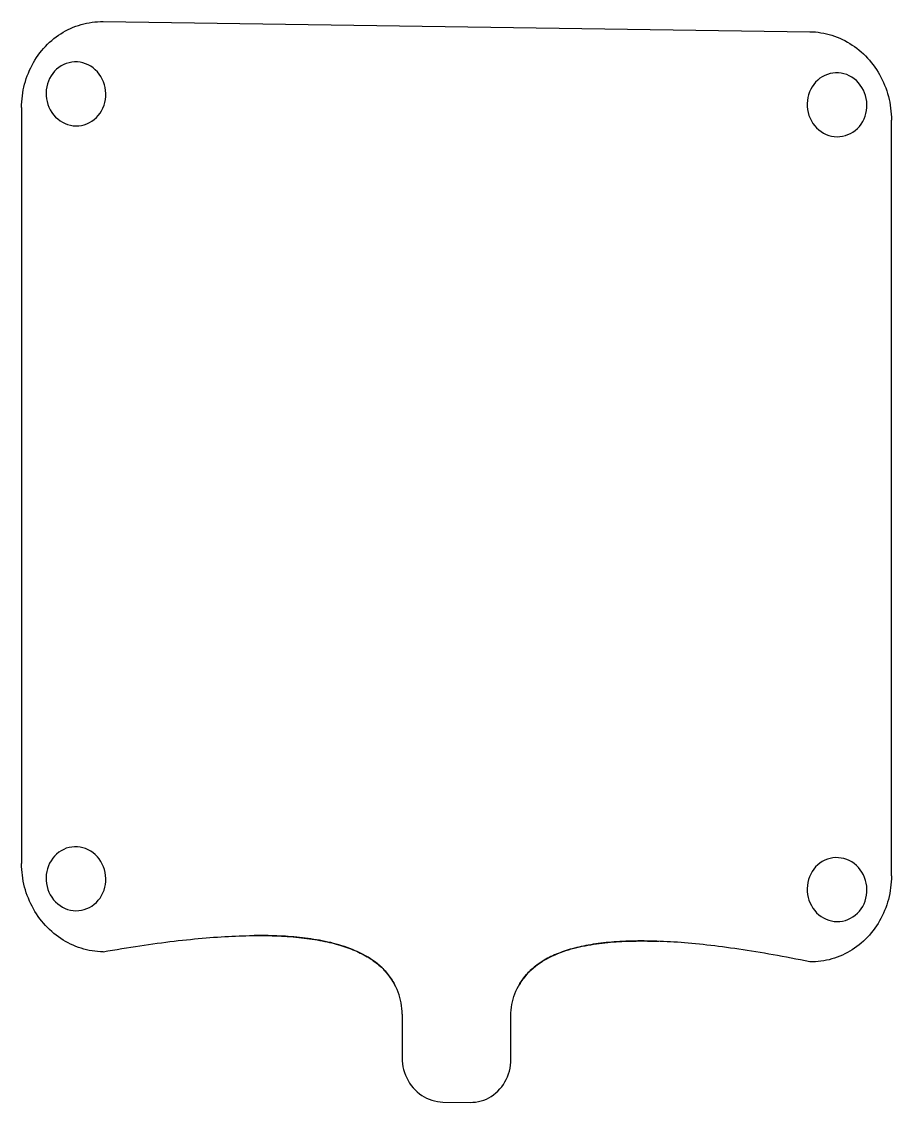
# Model space of a CAD drawing. Extents: x -20.1 to 9.8, y -11.9 to 25.2.
import ezdxf

# ---------------------------------------------------------------- set-up
doc = ezdxf.new("R2010")
doc.units = 0
doc.layers.get('0').update_dxf_attribs({"linetype": 'continuous'})

# ---------------------------------------------------------------- blocks, each defined once
blk = doc.blocks.new('SHAPE2DVIEW002')
at = {"color": 0}
for p, q in [((-17.292, 25.229), (7.01, 24.882)), ((-20.096, 22.271), (-20.096, -3.71)), ((9.815, -4.137), (9.815, 21.844)), ((-7.01, -8.894), (-7.01, -10.393)), ((-3.272, -10.446), (-3.272, -8.947)), ((-5.608, -11.912), (-4.674, -11.925))]:
    blk.add_line(p, q, dxfattribs=at)
for points in [[(-20.096, 22.271), (-20.095, 22.374), (-20.09, 22.476), (-20.082, 22.578), (-20.07, 22.679), (-20.056, 22.78), (-20.038, 22.88), (-20.017, 22.98), (-19.993, 23.079), (-19.965, 23.176), (-19.935, 23.273), (-19.901, 23.368), (-19.864, 23.462), (-19.825, 23.555), (-19.782, 23.646), (-19.737, 23.735), (-19.688, 23.823), (-19.637, 23.909), (-19.583, 23.993), (-19.527, 24.075), (-19.468, 24.154), (-19.406, 24.232), (-19.342, 24.307), (-19.275, 24.379), (-19.206, 24.45), (-19.135, 24.517), (-19.062, 24.582), (-18.987, 24.644), (-18.909, 24.703), (-18.83, 24.76), (-18.749, 24.813), (-18.667, 24.864), (-18.582, 24.911), (-18.497, 24.956), (-18.41, 24.997), (-18.321, 25.035), (-18.231, 25.069), (-18.141, 25.101), (-18.049, 25.129), (-17.956, 25.153), (-17.863, 25.175), (-17.769, 25.192), (-17.674, 25.207), (-17.579, 25.217), (-17.484, 25.225), (-17.388, 25.229), (-17.292, 25.229)], [(7.01, 24.882), (7.106, 24.879), (7.202, 24.873), (7.297, 24.863), (7.392, 24.849), (7.487, 24.832), (7.581, 24.812), (7.674, 24.788), (7.767, 24.76), (7.859, 24.73), (7.949, 24.696), (8.039, 24.659), (8.128, 24.618), (8.215, 24.575), (8.3, 24.528), (8.385, 24.478), (8.467, 24.425), (8.548, 24.369), (8.628, 24.311), (8.705, 24.249), (8.78, 24.185), (8.853, 24.118), (8.924, 24.048), (8.993, 23.976), (9.06, 23.901), (9.124, 23.825), (9.186, 23.745), (9.245, 23.664), (9.301, 23.581), (9.355, 23.495), (9.406, 23.408), (9.455, 23.319), (9.5, 23.228), (9.543, 23.136), (9.582, 23.042), (9.619, 22.947), (9.653, 22.851), (9.683, 22.753), (9.711, 22.655), (9.735, 22.555), (9.756, 22.455), (9.774, 22.354), (9.788, 22.253), (9.8, 22.151), (9.808, 22.049), (9.813, 21.947), (9.815, 21.844)], [(-18.227, 21.645), (-18.131, 21.648), (-18.035, 21.662), (-17.942, 21.684), (-17.85, 21.716), (-17.762, 21.757), (-17.679, 21.807), (-17.6, 21.865), (-17.526, 21.93), (-17.459, 22.003), (-17.398, 22.082), (-17.345, 22.167), (-17.299, 22.257), (-17.262, 22.352), (-17.233, 22.45), (-17.213, 22.55), (-17.201, 22.652), (-17.199, 22.755), (-17.206, 22.858), (-17.222, 22.96), (-17.246, 23.06), (-17.279, 23.157), (-17.321, 23.251), (-17.37, 23.34), (-17.427, 23.424), (-17.492, 23.502), (-17.562, 23.573), (-17.638, 23.637), (-17.72, 23.693), (-17.806, 23.741), (-17.896, 23.78), (-17.988, 23.81), (-18.083, 23.831), (-18.179, 23.842), (-18.275, 23.843), (-18.371, 23.835), (-18.466, 23.817), (-18.559, 23.789), (-18.648, 23.753), (-18.734, 23.708), (-18.816, 23.654), (-18.892, 23.592), (-18.963, 23.523), (-19.027, 23.447), (-19.084, 23.364), (-19.133, 23.277), (-19.175, 23.184), (-19.208, 23.088), (-19.232, 22.989), (-19.248, 22.887), (-19.255, 22.785), (-19.253, 22.682), (-19.241, 22.579), (-19.221, 22.478), (-19.192, 22.379), (-19.155, 22.284), (-19.109, 22.192), (-19.056, 22.106), (-18.995, 22.025), (-18.928, 21.95), (-18.855, 21.882), (-18.776, 21.822), (-18.692, 21.77), (-18.604, 21.727), (-18.513, 21.692), (-18.419, 21.667), (-18.323, 21.651), (-18.227, 21.645)], [(7.945, 21.272), (8.041, 21.275), (8.137, 21.288), (8.231, 21.311), (8.322, 21.343), (8.41, 21.384), (8.494, 21.433), (8.573, 21.491), (8.646, 21.557), (8.714, 21.629), (8.774, 21.709), (8.827, 21.794), (8.873, 21.884), (8.91, 21.978), (8.939, 22.076), (8.96, 22.177), (8.971, 22.279), (8.973, 22.382), (8.966, 22.485), (8.951, 22.587), (8.926, 22.687), (8.893, 22.784), (8.851, 22.877), (8.802, 22.967), (8.745, 23.05), (8.681, 23.128), (8.61, 23.2), (8.534, 23.264), (8.452, 23.32), (8.366, 23.368), (8.277, 23.407), (8.184, 23.437), (8.089, 23.457), (7.993, 23.468), (7.897, 23.469), (7.801, 23.461), (7.706, 23.443), (7.614, 23.416), (7.524, 23.38), (7.438, 23.334), (7.356, 23.28), (7.28, 23.219), (7.21, 23.149), (7.146, 23.073), (7.089, 22.991), (7.039, 22.903), (6.998, 22.811), (6.964, 22.715), (6.94, 22.615), (6.924, 22.514), (6.917, 22.411), (6.919, 22.308), (6.931, 22.206), (6.951, 22.105), (6.98, 22.006), (7.017, 21.91), (7.063, 21.819), (7.116, 21.732), (7.177, 21.651), (7.244, 21.577), (7.318, 21.509), (7.397, 21.449), (7.48, 21.397), (7.568, 21.353), (7.66, 21.319), (7.753, 21.294), (7.849, 21.278), (7.945, 21.272)], [(-18.227, -5.336), (-18.131, -5.333), (-18.035, -5.319), (-17.942, -5.297), (-17.85, -5.265), (-17.762, -5.224), (-17.679, -5.174), (-17.6, -5.116), (-17.526, -5.051), (-17.459, -4.978), (-17.398, -4.899), (-17.345, -4.814), (-17.299, -4.724), (-17.262, -4.629), (-17.233, -4.531), (-17.213, -4.431), (-17.201, -4.329), (-17.199, -4.226), (-17.206, -4.123), (-17.222, -4.021), (-17.246, -3.921), (-17.279, -3.824), (-17.321, -3.73), (-17.37, -3.641), (-17.427, -3.557), (-17.492, -3.479), (-17.562, -3.408), (-17.638, -3.344), (-17.72, -3.288), (-17.806, -3.24), (-17.896, -3.201), (-17.988, -3.171), (-18.083, -3.15), (-18.179, -3.139), (-18.275, -3.138), (-18.371, -3.146), (-18.466, -3.164), (-18.559, -3.191), (-18.648, -3.228), (-18.734, -3.273), (-18.816, -3.327), (-18.892, -3.389), (-18.963, -3.458), (-19.027, -3.534), (-19.084, -3.617), (-19.133, -3.704), (-19.175, -3.797), (-19.208, -3.893), (-19.232, -3.992), (-19.248, -4.094), (-19.255, -4.196), (-19.253, -4.299), (-19.241, -4.402), (-19.221, -4.503), (-19.192, -4.602), (-19.155, -4.697), (-19.109, -4.789), (-19.056, -4.875), (-18.995, -4.956), (-18.928, -5.031), (-18.855, -5.099), (-18.776, -5.159), (-18.692, -5.211), (-18.604, -5.254), (-18.513, -5.289), (-18.419, -5.314), (-18.323, -5.33), (-18.227, -5.336)], [(-17.292, -6.748), (-17.388, -6.745), (-17.484, -6.739), (-17.579, -6.729), (-17.674, -6.715), (-17.769, -6.698), (-17.863, -6.677), (-17.956, -6.654), (-18.049, -6.626), (-18.141, -6.596), (-18.231, -6.562), (-18.321, -6.525), (-18.41, -6.484), (-18.497, -6.441), (-18.582, -6.394), (-18.667, -6.344), (-18.749, -6.291), (-18.83, -6.235), (-18.909, -6.177), (-18.987, -6.115), (-19.062, -6.051), (-19.135, -5.984), (-19.206, -5.914), (-19.275, -5.842), (-19.342, -5.767), (-19.406, -5.691), (-19.468, -5.611), (-19.527, -5.53), (-19.583, -5.447), (-19.637, -5.361), (-19.688, -5.274), (-19.737, -5.185), (-19.782, -5.094), (-19.825, -5.002), (-19.864, -4.908), (-19.901, -4.813), (-19.935, -4.717), (-19.965, -4.619), (-19.993, -4.521), (-20.017, -4.421), (-20.038, -4.321), (-20.056, -4.22), (-20.07, -4.119), (-20.082, -4.017), (-20.09, -3.915), (-20.095, -3.813), (-20.096, -3.71)], [(7.945, -5.709), (8.041, -5.706), (8.137, -5.693), (8.231, -5.67), (8.322, -5.638), (8.41, -5.597), (8.494, -5.548), (8.573, -5.49), (8.646, -5.424), (8.714, -5.352), (8.774, -5.272), (8.827, -5.187), (8.873, -5.097), (8.91, -5.003), (8.939, -4.905), (8.96, -4.804), (8.971, -4.702), (8.973, -4.599), (8.966, -4.496), (8.951, -4.394), (8.926, -4.294), (8.893, -4.197), (8.851, -4.104), (8.802, -4.014), (8.745, -3.931), (8.681, -3.853), (8.61, -3.781), (8.534, -3.717), (8.452, -3.661), (8.366, -3.613), (8.277, -3.574), (8.184, -3.544), (8.089, -3.524), (7.993, -3.513), (7.897, -3.511), (7.801, -3.52), (7.706, -3.538), (7.614, -3.565), (7.524, -3.601), (7.438, -3.647), (7.356, -3.701), (7.28, -3.762), (7.21, -3.832), (7.146, -3.908), (7.089, -3.99), (7.039, -4.078), (6.998, -4.17), (6.964, -4.266), (6.94, -4.366), (6.924, -4.467), (6.917, -4.57), (6.919, -4.673), (6.931, -4.775), (6.951, -4.876), (6.98, -4.975), (7.017, -5.071), (7.063, -5.162), (7.116, -5.249), (7.177, -5.33), (7.244, -5.404), (7.318, -5.472), (7.397, -5.532), (7.48, -5.584), (7.568, -5.628), (7.66, -5.662), (7.753, -5.687), (7.849, -5.703), (7.945, -5.709)], [(9.815, -4.137), (9.813, -4.24), (9.808, -4.342), (9.8, -4.444), (9.788, -4.545), (9.774, -4.646), (9.756, -4.746), (9.735, -4.846), (9.711, -4.945), (9.683, -5.042), (9.653, -5.139), (9.619, -5.234), (9.582, -5.328), (9.543, -5.421), (9.5, -5.512), (9.455, -5.601), (9.406, -5.689), (9.355, -5.775), (9.301, -5.859), (9.245, -5.941), (9.186, -6.02), (9.124, -6.098), (9.06, -6.173), (8.993, -6.245), (8.924, -6.315), (8.853, -6.383), (8.78, -6.448), (8.705, -6.51), (8.628, -6.569), (8.548, -6.626), (8.467, -6.679), (8.385, -6.73), (8.3, -6.777), (8.215, -6.822), (8.128, -6.863), (8.039, -6.901), (7.949, -6.935), (7.859, -6.967), (7.767, -6.995), (7.674, -7.019), (7.581, -7.041), (7.487, -7.058), (7.392, -7.073), (7.297, -7.083), (7.202, -7.091), (7.106, -7.095), (7.01, -7.095)], [(-17.292, -6.748), (-17.13, -6.72), (-16.969, -6.692), (-16.809, -6.665), (-16.651, -6.639), (-16.494, -6.613), (-16.338, -6.588), (-16.184, -6.564), (-16.03, -6.541), (-15.879, -6.519), (-15.728, -6.497), (-15.579, -6.476), (-15.43, -6.455), (-15.284, -6.436), (-15.138, -6.417), (-14.994, -6.399), (-14.851, -6.382), (-14.71, -6.365), (-14.569, -6.349), (-14.43, -6.334), (-14.292, -6.32), (-14.156, -6.306), (-14.021, -6.293), (-13.887, -6.281), (-13.754, -6.27), (-13.623, -6.259), (-13.493, -6.249), (-13.364, -6.24), (-13.237, -6.232), (-13.111, -6.224), (-12.986, -6.217), (-12.862, -6.211), (-12.74, -6.205), (-12.619, -6.201), (-12.5, -6.197), (-12.381, -6.194), (-12.264, -6.191), (-12.148, -6.189), (-12.034, -6.188), (-11.921, -6.188), (-11.809, -6.189), (-11.698, -6.19), (-11.589, -6.192), (-11.48, -6.195), (-11.374, -6.198), (-11.268, -6.202), (-11.164, -6.207), (-11.061, -6.213), (-10.959, -6.22), (-10.859, -6.227), (-10.76, -6.235), (-10.662, -6.244), (-10.566, -6.253), (-10.471, -6.263), (-10.377, -6.274), (-10.284, -6.286), (-10.193, -6.298), (-10.103, -6.312), (-10.014, -6.325), (-9.927, -6.34), (-9.841, -6.356), (-9.756, -6.372), (-9.672, -6.389), (-9.59, -6.406), (-9.509, -6.425), (-9.429, -6.444), (-9.351, -6.464), (-9.274, -6.484), (-9.198, -6.506), (-9.123, -6.528), (-9.05, -6.551), (-8.978, -6.574), (-8.908, -6.599), (-8.838, -6.624), (-8.77, -6.65), (-8.703, -6.676), (-8.638, -6.703), (-8.574, -6.731), (-8.511, -6.76), (-8.449, -6.79), (-8.389, -6.82), (-8.33, -6.851), (-8.272, -6.883), (-8.215, -6.916), (-8.16, -6.949), (-8.106, -6.983), (-8.054, -7.018), (-8.002, -7.053), (-7.952, -7.089), (-7.904, -7.126), (-7.856, -7.164), (-7.81, -7.203), (-7.765, -7.242), (-7.722, -7.282), (-7.679, -7.323), (-7.638, -7.364), (-7.599, -7.406), (-7.56, -7.449), (-7.523, -7.493), (-7.487, -7.537), (-7.453, -7.583), (-7.419, -7.629), (-7.387, -7.675), (-7.357, -7.723), (-7.327, -7.771), (-7.299, -7.82), (-7.272, -7.869)], [(-7.272, -7.869), (-7.322, -7.779), (-7.376, -7.692), (-7.435, -7.607), (-7.496, -7.526), (-7.562, -7.448), (-7.63, -7.373), (-7.702, -7.301), (-7.776, -7.232), (-7.853, -7.167), (-7.932, -7.105), (-8.013, -7.046), (-8.096, -6.989), (-8.181, -6.936), (-8.267, -6.886), (-8.355, -6.838), (-8.443, -6.793), (-8.533, -6.75), (-8.624, -6.71), (-8.715, -6.671), (-8.807, -6.635), (-8.9, -6.601), (-8.994, -6.569), (-9.088, -6.539), (-9.182, -6.51), (-9.277, -6.483), (-9.373, -6.458), (-9.468, -6.434), (-9.564, -6.412), (-9.661, -6.391), (-9.757, -6.371), (-9.854, -6.353), (-9.951, -6.336), (-10.048, -6.32), (-10.145, -6.305), (-10.242, -6.292), (-10.34, -6.279), (-10.437, -6.267), (-10.535, -6.256), (-10.633, -6.246), (-10.73, -6.237), (-10.828, -6.229), (-10.926, -6.222), (-11.024, -6.215), (-11.122, -6.21), (-11.22, -6.205), (-11.318, -6.2), (-11.416, -6.197), (-11.514, -6.194), (-11.613, -6.191), (-11.711, -6.19), (-11.809, -6.189), (-11.907, -6.188), (-12.005, -6.188), (-12.103, -6.189)], [(7.01, -7.095), (6.848, -7.062), (6.687, -7.03), (6.528, -6.998), (6.369, -6.967), (6.212, -6.937), (6.056, -6.908), (5.902, -6.88), (5.749, -6.852), (5.597, -6.825), (5.446, -6.799), (5.297, -6.774), (5.149, -6.749), (5.002, -6.725), (4.856, -6.702), (4.712, -6.68), (4.569, -6.659), (4.428, -6.638), (4.287, -6.618), (4.148, -6.599), (4.011, -6.581), (3.874, -6.563), (3.739, -6.547), (3.605, -6.531), (3.472, -6.515), (3.341, -6.501), (3.211, -6.487), (3.082, -6.475), (2.955, -6.463), (2.829, -6.451), (2.704, -6.441), (2.581, -6.431), (2.458, -6.422), (2.337, -6.414), (2.218, -6.407), (2.099, -6.4), (1.982, -6.394), (1.866, -6.389), (1.752, -6.385), (1.639, -6.382), (1.527, -6.379), (1.416, -6.377), (1.307, -6.376), (1.199, -6.376), (1.092, -6.376), (0.986, -6.377), (0.882, -6.379), (0.779, -6.382), (0.678, -6.386), (0.577, -6.39), (0.478, -6.395), (0.38, -6.401), (0.284, -6.408), (0.189, -6.415), (0.095, -6.424), (0.002, -6.433), (-0.089, -6.443), (-0.179, -6.453), (-0.268, -6.465), (-0.355, -6.477), (-0.441, -6.49), (-0.526, -6.503), (-0.61, -6.518), (-0.692, -6.533), (-0.773, -6.549), (-0.853, -6.566), (-0.931, -6.584), (-1.008, -6.602), (-1.084, -6.621), (-1.159, -6.641), (-1.232, -6.662), (-1.304, -6.684), (-1.374, -6.706), (-1.444, -6.729), (-1.512, -6.753), (-1.579, -6.778), (-1.644, -6.803), (-1.708, -6.829), (-1.771, -6.856), (-1.833, -6.884), (-1.893, -6.913), (-1.952, -6.942), (-2.01, -6.972), (-2.067, -7.003), (-2.122, -7.035), (-2.176, -7.067), (-2.228, -7.101), (-2.28, -7.135), (-2.33, -7.17), (-2.378, -7.205), (-2.426, -7.242), (-2.472, -7.279), (-2.517, -7.317), (-2.56, -7.356), (-2.603, -7.395), (-2.644, -7.435), (-2.683, -7.476), (-2.722, -7.518), (-2.759, -7.561), (-2.795, -7.604), (-2.829, -7.649), (-2.863, -7.694), (-2.894, -7.739), (-2.925, -7.786), (-2.955, -7.833), (-2.983, -7.881), (-3.009, -7.93)], [(-3.009, -7.93), (-2.96, -7.841), (-2.905, -7.756), (-2.847, -7.673), (-2.786, -7.593), (-2.72, -7.517), (-2.652, -7.444), (-2.58, -7.374), (-2.506, -7.307), (-2.429, -7.244), (-2.35, -7.184), (-2.269, -7.128), (-2.186, -7.074), (-2.101, -7.023), (-2.015, -6.975), (-1.927, -6.93), (-1.839, -6.887), (-1.749, -6.847), (-1.658, -6.809), (-1.567, -6.773), (-1.475, -6.74), (-1.382, -6.708), (-1.288, -6.679), (-1.194, -6.651), (-1.1, -6.626), (-1.005, -6.601), (-0.909, -6.579), (-0.814, -6.558), (-0.718, -6.538), (-0.621, -6.52), (-0.525, -6.503), (-0.428, -6.488), (-0.331, -6.473), (-0.234, -6.46), (-0.137, -6.448), (-0.04, -6.437), (0.058, -6.427), (0.155, -6.418), (0.253, -6.41), (0.351, -6.403), (0.448, -6.397), (0.546, -6.392), (0.644, -6.387), (0.742, -6.383), (0.84, -6.38), (0.938, -6.378), (1.036, -6.377), (1.134, -6.376), (1.233, -6.376), (1.331, -6.376), (1.429, -6.377), (1.527, -6.379), (1.625, -6.381), (1.723, -6.384), (1.821, -6.388)], [(-7.01, -8.894), (-7.013, -8.796), (-7.019, -8.699), (-7.03, -8.602), (-7.046, -8.506), (-7.066, -8.411), (-7.09, -8.317), (-7.118, -8.224), (-7.151, -8.132), (-7.187, -8.043), (-7.228, -7.955), (-7.272, -7.869)], [(-3.272, -8.947), (-3.269, -8.85), (-3.263, -8.753), (-3.252, -8.656), (-3.236, -8.56), (-3.216, -8.466), (-3.192, -8.372), (-3.164, -8.28), (-3.131, -8.19), (-3.095, -8.101), (-3.054, -8.014), (-3.009, -7.93)], [(-7.01, -10.393), (-7.007, -10.495), (-6.997, -10.597), (-6.981, -10.698), (-6.958, -10.798), (-6.929, -10.896), (-6.894, -10.991), (-6.853, -11.084), (-6.806, -11.174), (-6.754, -11.261), (-6.696, -11.343), (-6.633, -11.421), (-6.565, -11.494), (-6.493, -11.563), (-6.417, -11.626), (-6.337, -11.683), (-6.253, -11.734), (-6.167, -11.779), (-6.078, -11.818), (-5.987, -11.851), (-5.894, -11.876), (-5.799, -11.895), (-5.704, -11.907), (-5.608, -11.912)], [(-4.674, -11.925), (-4.578, -11.923), (-4.483, -11.914), (-4.388, -11.898), (-4.295, -11.875), (-4.204, -11.845), (-4.115, -11.809), (-4.029, -11.766), (-3.945, -11.717), (-3.865, -11.662), (-3.789, -11.601), (-3.717, -11.535), (-3.649, -11.464), (-3.586, -11.387), (-3.528, -11.307), (-3.476, -11.222), (-3.429, -11.133), (-3.388, -11.041), (-3.352, -10.947), (-3.324, -10.85), (-3.301, -10.75), (-3.285, -10.65), (-3.275, -10.548), (-3.272, -10.446)]]:
    blk.add_lwpolyline(points, dxfattribs=at)

msp = doc.modelspace()

# ---------------------------------------------------------------- block references
at = {"color": 0}
msp.add_blockref('SHAPE2DVIEW002', (0, 0), dxfattribs=at)

doc.saveas('drawing.dxf')
